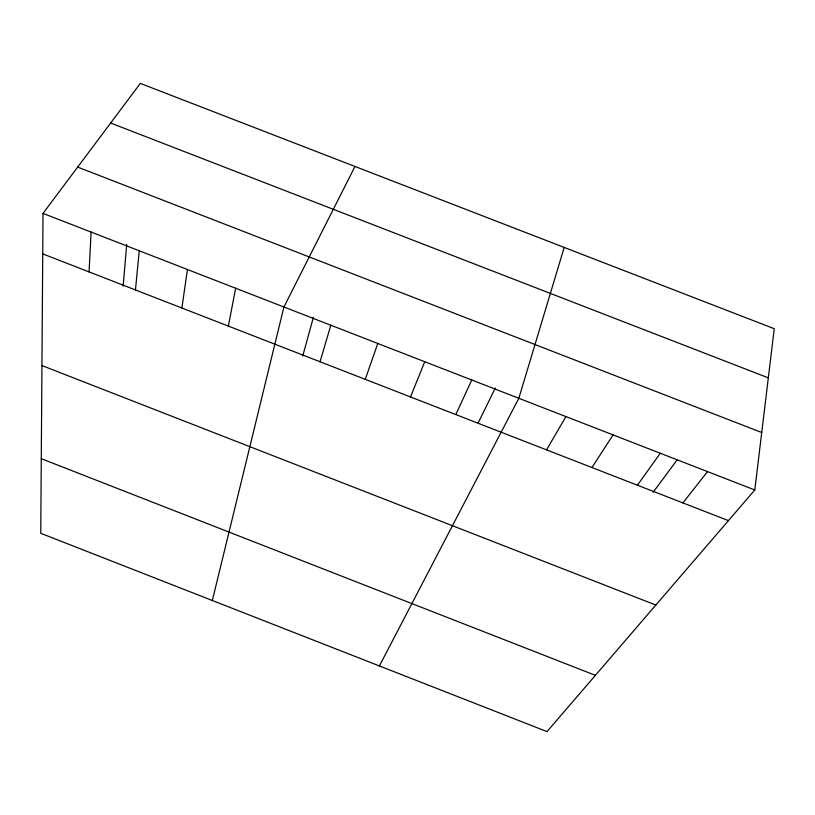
<?xml version="1.0" encoding="UTF-8"?>
<svg xmlns="http://www.w3.org/2000/svg" width="815" height="815" viewBox="0 0 815 815"><rect width="100%" height="100%" fill="white"/><g stroke="black" fill="none" stroke-linecap="round" stroke-linejoin="round"><path stroke-width="1.22" d="M43.022 213.387L40.75 533.295L547.018 731.605L754.792 489.978L774.25 328.71L140.312 83.395L43.022 213.387L754.792 489.978M89.069 271.904L91.107 232.071M123.157 286.197L126.692 244.408M135.453 289.946L139.243 250.775M181.888 308.009L187.43 269.5M228.353 326.082L235.657 288.245M212.328 600.502L283.926 307L354.983 166.464M302.742 355.992L313.398 317.33M320.04 361.748L330.819 325.226M564.194 247.424L518.829 398.28L379.403 665.947M365.263 379.342L377.763 343.461M410.515 396.946L424.737 361.717M455.819 414.57L471.763 379.994M478.191 422.893L495.286 388.011M546.539 449.86L565.936 416.587M591.955 467.525L613.084 434.915M637.411 485.21L660.282 453.252M653.09 492.341L677.306 459.64M682.909 502.906L707.522 471.61M110.646 123.024L768.321 377.854M77.669 167.095L761.73 432.521M42.726 253.883L728.447 520.622M41.942 365.568L655.851 605.046M41.28 458.682L595.408 675.34"/></g></svg>
